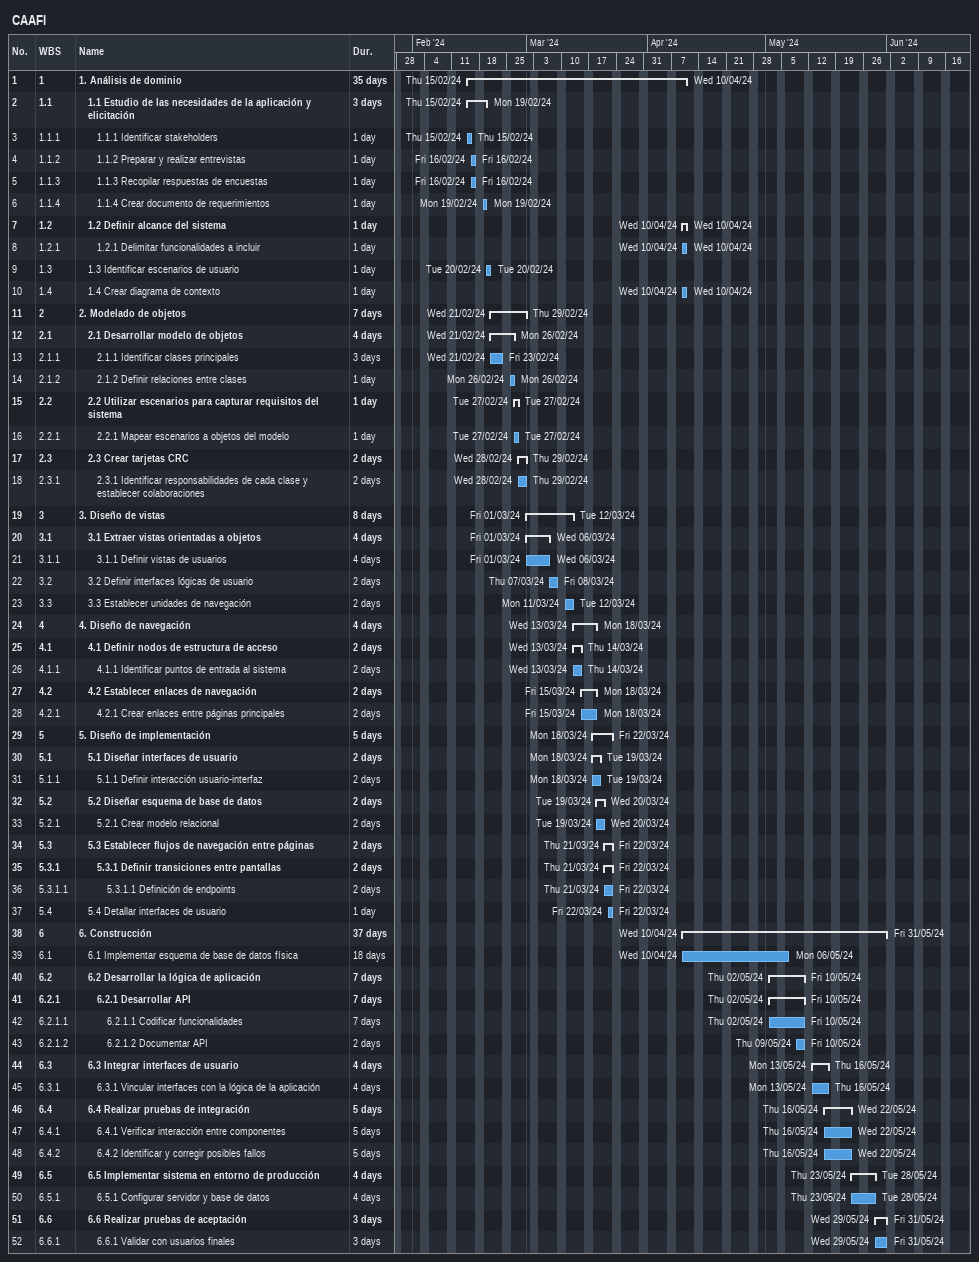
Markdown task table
CAAFI

| ID | WBS | Task | Duration | Start | Finish |
|---|---|---|---|---|---|
| 1 | 1 | **1. Análisis de dominio** | 35d | 2024-02-15 | 2024-04-10 |
| 2 | 1.1 | **1.1 Estudio de las necesidades de la aplicación y elicitación** | 3d | 2024-02-15 | 2024-02-19 |
| 3 | 1.1.1 | 1.1.1 Identificar stakeholders | 1d | 2024-02-15 | 2024-02-15 |
| 4 | 1.1.2 | 1.1.2 Preparar y realizar entrevistas | 1d | 2024-02-16 | 2024-02-16 |
| 5 | 1.1.3 | 1.1.3 Recopilar respuestas de encuestas | 1d | 2024-02-16 | 2024-02-16 |
| 6 | 1.1.4 | 1.1.4 Crear documento de requerimientos | 1d | 2024-02-19 | 2024-02-19 |
| 7 | 1.2 | **1.2 Definir alcance del sistema** | 1d | 2024-04-10 | 2024-04-10 |
| 8 | 1.2.1 | 1.2.1 Delimitar funcionalidades a incluir | 1d | 2024-04-10 | 2024-04-10 |
| 9 | 1.3 | 1.3 Identificar escenarios de usuario | 1d | 2024-02-20 | 2024-02-20 |
| 10 | 1.4 | 1.4 Crear diagrama de contexto | 1d | 2024-04-10 | 2024-04-10 |
| 11 | 2 | **2. Modelado de objetos** | 7d | 2024-02-21 | 2024-02-29 |
| 12 | 2.1 | **2.1 Desarrollar modelo de objetos** | 4d | 2024-02-21 | 2024-02-26 |
| 13 | 2.1.1 | 2.1.1 Identificar clases principales | 3d | 2024-02-21 | 2024-02-23 |
| 14 | 2.1.2 | 2.1.2 Definir relaciones entre clases | 1d | 2024-02-26 | 2024-02-26 |
| 15 | 2.2 | **2.2 Utilizar escenarios para capturar requisitos del sistema** | 1d | 2024-02-27 | 2024-02-27 |
| 16 | 2.2.1 | 2.2.1 Mapear escenarios a objetos del modelo | 1d | 2024-02-27 | 2024-02-27 |
| 17 | 2.3 | **2.3 Crear tarjetas CRC** | 2d | 2024-02-28 | 2024-02-29 |
| 18 | 2.3.1 | 2.3.1 Identificar responsabilidades de cada clase y establecer colaboraciones | 2d | 2024-02-28 | 2024-02-29 |
| 19 | 3 | **3. Diseño de vistas** | 8d | 2024-03-01 | 2024-03-12 |
| 20 | 3.1 | **3.1 Extraer vistas orientadas a objetos** | 4d | 2024-03-01 | 2024-03-06 |
| 21 | 3.1.1 | 3.1.1 Definir vistas de usuarios | 4d | 2024-03-01 | 2024-03-06 |
| 22 | 3.2 | 3.2 Definir interfaces lógicas de usuario | 2d | 2024-03-07 | 2024-03-08 |
| 23 | 3.3 | 3.3 Establecer unidades de navegación | 2d | 2024-03-11 | 2024-03-12 |
| 24 | 4 | **4. Diseño de navegación** | 4d | 2024-03-13 | 2024-03-18 |
| 25 | 4.1 | **4.1 Definir nodos de estructura de acceso** | 2d | 2024-03-13 | 2024-03-14 |
| 26 | 4.1.1 | 4.1.1 Identificar puntos de entrada al sistema | 2d | 2024-03-13 | 2024-03-14 |
| 27 | 4.2 | **4.2 Establecer enlaces de navegación** | 2d | 2024-03-15 | 2024-03-18 |
| 28 | 4.2.1 | 4.2.1 Crear enlaces entre páginas principales | 2d | 2024-03-15 | 2024-03-18 |
| 29 | 5 | **5. Diseño de implementación** | 5d | 2024-03-18 | 2024-03-22 |
| 30 | 5.1 | **5.1 Diseñar interfaces de usuario** | 2d | 2024-03-18 | 2024-03-19 |
| 31 | 5.1.1 | 5.1.1 Definir interacción usuario-interfaz | 2d | 2024-03-18 | 2024-03-19 |
| 32 | 5.2 | **5.2 Diseñar esquema de base de datos** | 2d | 2024-03-19 | 2024-03-20 |
| 33 | 5.2.1 | 5.2.1 Crear modelo relacional | 2d | 2024-03-19 | 2024-03-20 |
| 34 | 5.3 | **5.3 Establecer flujos de navegación entre páginas** | 2d | 2024-03-21 | 2024-03-22 |
| 35 | 5.3.1 | **5.3.1 Definir transiciones entre pantallas** | 2d | 2024-03-21 | 2024-03-22 |
| 36 | 5.3.1.1 | 5.3.1.1 Definición de endpoints | 2d | 2024-03-21 | 2024-03-22 |
| 37 | 5.4 | 5.4 Detallar interfaces de usuario | 1d | 2024-03-22 | 2024-03-22 |
| 38 | 6 | **6. Construcción** | 37d | 2024-04-10 | 2024-05-31 |
| 39 | 6.1 | 6.1 Implementar esquema de base de datos física | 18d | 2024-04-10 | 2024-05-06 |
| 40 | 6.2 | **6.2 Desarrollar la lógica de aplicación** | 7d | 2024-05-02 | 2024-05-10 |
| 41 | 6.2.1 | **6.2.1 Desarrollar API** | 7d | 2024-05-02 | 2024-05-10 |
| 42 | 6.2.1.1 | 6.2.1.1 Codificar funcionalidades | 7d | 2024-05-02 | 2024-05-10 |
| 43 | 6.2.1.2 | 6.2.1.2 Documentar API | 2d | 2024-05-09 | 2024-05-10 |
| 44 | 6.3 | **6.3 Integrar interfaces de usuario** | 4d | 2024-05-13 | 2024-05-16 |
| 45 | 6.3.1 | 6.3.1 Vincular interfaces con la lógica de la aplicación | 4d | 2024-05-13 | 2024-05-16 |
| 46 | 6.4 | **6.4 Realizar pruebas de integración** | 5d | 2024-05-16 | 2024-05-22 |
| 47 | 6.4.1 | 6.4.1 Verificar interacción entre componentes | 5d | 2024-05-16 | 2024-05-22 |
| 48 | 6.4.2 | 6.4.2 Identificar y corregir posibles fallos | 5d | 2024-05-16 | 2024-05-22 |
| 49 | 6.5 | **6.5 Implementar sistema en entorno de producción** | 4d | 2024-05-23 | 2024-05-28 |
| 50 | 6.5.1 | 6.5.1 Configurar servidor y base de datos | 4d | 2024-05-23 | 2024-05-28 |
| 51 | 6.6 | **6.6 Realizar pruebas de aceptación** | 3d | 2024-05-29 | 2024-05-31 |
| 52 | 6.6.1 | 6.6.1 Validar con usuarios finales | 3d | 2024-05-29 | 2024-05-31 |
